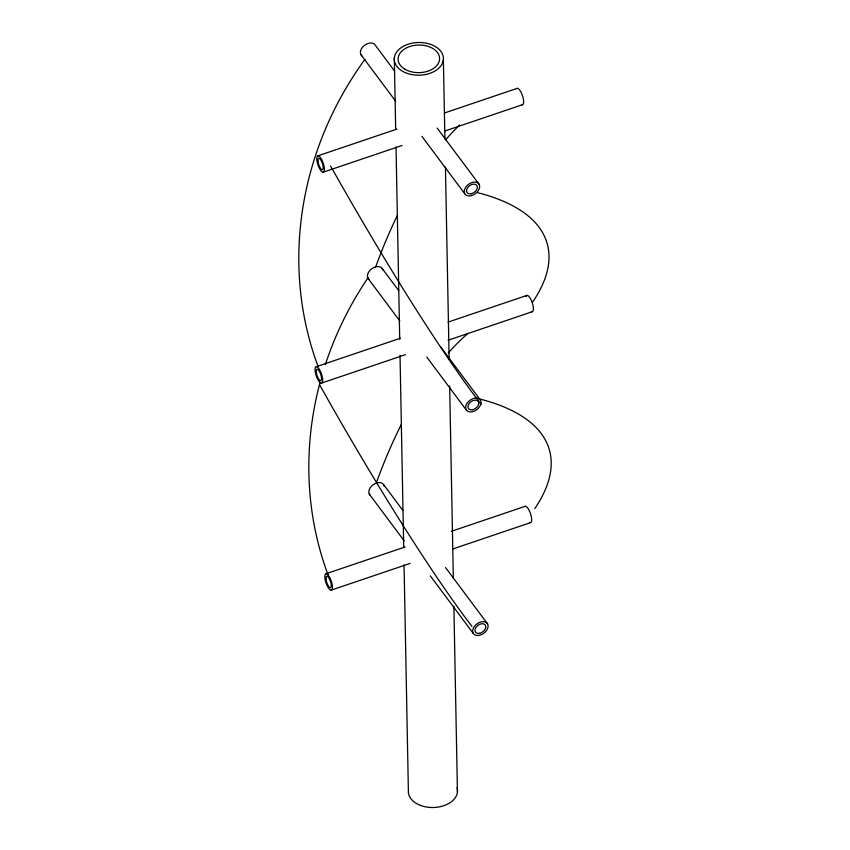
<?xml version="1.0" encoding="UTF-8"?>
<svg xmlns="http://www.w3.org/2000/svg" width="850" height="850" viewBox="0 0 850 850"><rect width="100%" height="100%" fill="white"/><g stroke="black" fill="none" stroke-linecap="round" stroke-linejoin="round"><path stroke-width="1.27" d="M318.049 155.784L397.003 129.062M444.624 112.933L517.31 88.326M323.127 172.21A8.617 2.773 71.3 0 0 321.789 159.715A8.617 2.773 71.3 0 0 316.859 160.066A8.617 2.773 71.3 0 0 323.127 172.21L402.071 145.477M444.688 131.059L522.378 104.752M316.328 366.701L400.371 338.247M448.035 322.108L527.064 295.354M321.396 383.127A8.617 2.773 71.3 0 0 320.067 370.632A8.617 2.773 71.3 0 0 315.127 370.983A8.617 2.773 71.3 0 0 321.396 383.127L405.439 354.673M448.088 340.234L532.132 311.78M326.081 573.718L405.025 546.996M451.403 531.293L525.332 506.26M331.149 590.144A8.617 2.773 71.3 0 0 329.811 577.649A8.617 2.773 71.3 0 0 324.881 578A8.617 2.773 71.3 0 0 331.149 590.144L410.104 563.423M452.71 548.994L530.411 522.686M394.336 70.709L375.307 45.231A8.617 5.812 -36.7 0 0 364.395 45.422A8.617 5.812 -36.7 0 0 361.845 55.749M437.134 128.053L479.145 184.333A8.617 5.812 -36.7 0 1 470.73 195.798A8.617 5.812 -36.7 0 1 465.917 186.894A8.617 5.812 -36.7 0 1 479.145 184.333M360.878 54.581L395.749 101.309M421.908 136.351L464.716 193.683M382.107 268.398L398.735 290.668M440.704 346.885L480.293 399.925A8.617 5.812 -36.7 0 1 472.749 411.644A8.617 5.812 -36.7 0 1 466.926 403.431A8.617 5.812 -36.7 0 1 480.293 399.925M368.167 278.556L399.84 320.981M426.764 357.043L466.353 410.082M383.743 484.787L402.772 510.276M445.581 567.609L487.581 623.889A8.617 5.812 -36.7 0 1 479.177 635.354A8.617 5.812 -36.7 0 1 474.353 626.461A8.617 5.812 -36.7 0 1 487.581 623.889M369.314 494.147L404.196 540.866M430.355 575.907L473.152 633.25M443.381 59.649A24.586 16.363 -1.1 0 1 405.184 72.59A24.586 16.363 -1.1 0 1 407.979 44.285A24.586 16.363 -1.1 0 1 443.381 59.649L444.911 139.251M445.442 167.11L449.14 359.476M449.65 386.017L453.337 578.383M453.879 606.241L457.438 791.977M394.315 58.023L395.686 129.668M396.026 146.912L399.712 339.277M400.021 355.204L403.718 547.57M404.047 564.814L408.372 790.351A24.586 16.363 -1.1 0 0 434.509 807.468A24.586 16.363 -1.1 0 0 457.024 787.716M516.662 88.655A8.617 2.773 71.3 0 1 522.697 96.337A8.617 2.773 71.3 0 1 521.56 104.529M375.711 266.826A334.39 153.106 -81.4 0 1 397.386 215.358M445.602 139.846A334.39 153.106 -81.4 0 1 459.659 124.971M328.142 575.067A334.39 311.366 -42.8 0 1 320.121 382.203M325.316 364.724A334.39 311.366 -42.8 0 1 368.082 277.652M369.283 279.608A8.617 5.812 -36.7 0 1 371.779 268.727A8.617 5.812 -36.7 0 1 382.734 269.79M376.656 481.95A334.39 153.106 -81.4 0 1 401.296 424.501M448.248 353.026A334.39 153.106 -81.4 0 1 468.063 333.306M479.188 398.873A334.39 126.236 -16.3 0 1 534.778 508.566M471.931 626.397A334.39 32.013 60.6 0 1 319.547 384.699M476.978 192.504A334.39 126.236 -16.3 0 1 532.567 302.207M481.068 404.313A334.39 32.013 60.6 0 1 330.639 166.09M318.123 366.562A334.39 311.366 -42.8 0 1 364.905 59.394M525.98 296.554A8.617 2.773 71.3 0 1 532.089 302.292A8.617 2.773 71.3 0 1 531.314 311.546M370.281 495.316A8.617 5.812 -36.7 0 1 373.745 484.33A8.617 5.812 -36.7 0 1 384.221 486.274M524.684 506.589A8.617 2.773 71.3 0 1 530.719 514.271A8.617 2.773 71.3 0 1 529.582 522.463M404.664 69.073A20.761 13.812 -1.1 0 0 439.057 61.752A20.761 13.812 -1.1 0 0 412.813 45.688A20.761 13.812 -1.1 0 0 404.664 69.073M316.221 371.939A6.067 1.955 71.3 0 0 320.567 380.694A6.067 1.955 71.3 0 0 319.812 372.098A6.067 1.955 71.3 0 0 316.221 371.939M479.74 633.303A6.067 4.091 -36.7 0 0 485.361 625.133A6.067 4.091 -36.7 0 0 476 627.268A6.067 4.091 -36.7 0 0 479.74 633.303M471.304 193.736A6.067 4.091 -36.7 0 0 476.924 185.576A6.067 4.091 -36.7 0 0 467.564 187.712A6.067 4.091 -36.7 0 0 471.304 193.736M317.942 161.032A6.067 1.955 71.3 0 0 322.288 169.777A6.067 1.955 71.3 0 0 321.534 161.192A6.067 1.955 71.3 0 0 317.942 161.032M325.964 578.967A6.067 1.955 71.3 0 0 330.321 587.711A6.067 1.955 71.3 0 0 329.556 579.126A6.067 1.955 71.3 0 0 325.964 578.967M472.696 409.732A6.067 4.091 -36.7 0 0 478.316 401.561A6.067 4.091 -36.7 0 0 468.956 403.707A6.067 4.091 -36.7 0 0 472.696 409.732"/></g></svg>
